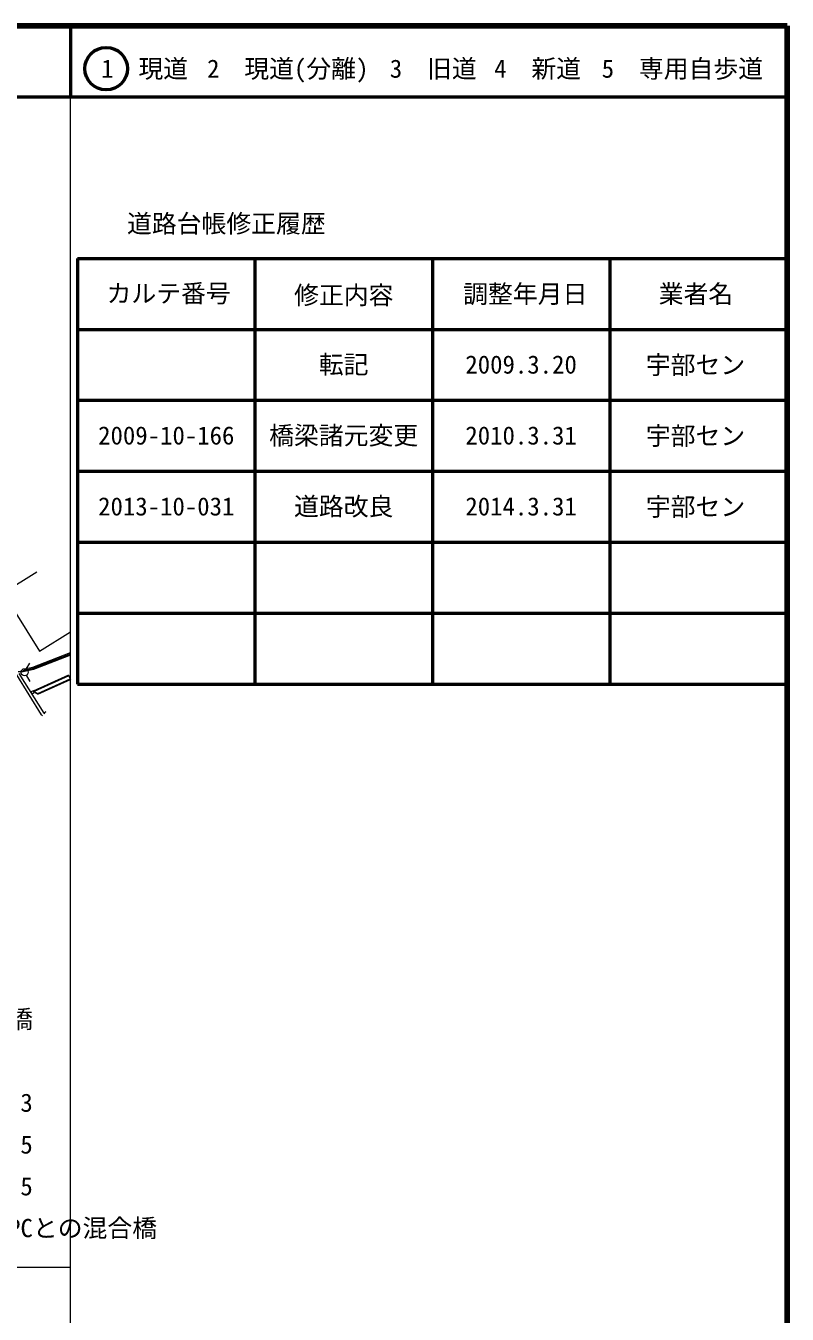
# Model space of a CAD drawing. Units: millimetres on the paper. Extents: x 40 to 680, y 20 to 380.
# Drawn here: x 572.7 to 680, y 198.4 to 380 of the extents above; entities that cross this region are included whole.
import ezdxf
from ezdxf.enums import TextEntityAlignment as Align

# ---------------------------------------------------------------- set-up
doc = ezdxf.new("R2010")
doc.units = ezdxf.units.MM
for name, color, linetype, lineweight in [('M-BGD', 7, 'Continuous', 13), ('M-STR-HTXT', 7, 'Continuous', 13), ('M-TTL', 2, 'Continuous', 140), ('M-TTL-BAND', 7, 'Continuous', 13), ('M-TTL-FRAM', 2, 'Continuous', 50), ('M-TTL-LINE', 7, 'Continuous', 50)]:
    doc.layers.add(name, color=color, linetype=linetype, lineweight=lineweight)
doc.layers.add('M-TTL-TXT', color=7, linetype='Continuous')
doc.styles.add('ＭＳ ゴシック', font='')
doc.styles.get('ＭＳ ゴシック').set_extended_font_data('MS Gothic')

msp = doc.modelspace()

# ---------------------------------------------------------------- linework, layer by layer
at = {"layer": 'M-BGD'}
for p, q in [((569.519, 300.043), (574.243, 302.998)), ((569.519, 300.043), (574.647, 291.844)), ((574.647, 291.844), (579, 294.567)), ((573.734, 289.44), (579, 291.472)), ((572.302, 289.124), (573.734, 289.44)), ((572.781, 289.295), (573.281, 290.161)), ((574.939, 282.871), (571.43, 288.481)), ((575.274, 283.09), (571.768, 288.693)), ((572.781, 288.429), (573.281, 287.563)), ((578.715, 288.45), (573.743, 286.209)), ((578.756, 288.359), (573.895, 286.168)), ((574.379, 285.776), (578.985, 287.852)), ((574.384, 285.888), (578.944, 287.943)), ((578.715, 288.45), (578.756, 288.359)), ((578.756, 288.359), (578.944, 287.943)), ((578.944, 287.943), (578.985, 287.852)), ((573.724, 286.24), (573.468, 286.085)), ((573.468, 286.085), (573.622, 285.828)), ((573.622, 285.828), (573.879, 285.983)), ((573.879, 285.983), (573.724, 286.24)), ((574.379, 285.776), (573.807, 286.103)), ((573.895, 286.168), (574.384, 285.888)), ((575.051, 282.708), (574.939, 282.871)), ((575.521, 283.26), (575.274, 283.09)), ((575.274, 283.09), (575.335, 283.001)), ((575.548, 283.22), (575.521, 283.26))]:
    msp.add_line(p, q, dxfattribs=at)
for points in [[(579, 291.258), (573.792, 289.248), (572.323, 288.924), (571.624, 288.93)], [(572.497, 289.321), (573.691, 289.584), (579, 291.633)]]:
    msp.add_lwpolyline(points, dxfattribs=at)
msp.add_circle((572.531, 288.862), 0.5, dxfattribs=at)
at = {"layer": 'M-TTL'}
for p, q in [((680, 380), (40, 380)), ((680, 20), (680, 380))]:
    msp.add_line(p, q, dxfattribs=at)
at = {"layer": 'M-TTL-BAND'}
for p, q in [((579, 20), (579, 370)), ((40, 205), (579, 205))]:
    msp.add_line(p, q, dxfattribs=at)
at = {"layer": 'M-TTL-FRAM'}
for p, q in [((580, 347.197), (580, 287.197)), ((580, 347.197), (680, 347.197)), ((580, 287.197), (680, 287.197))]:
    msp.add_line(p, q, dxfattribs=at)
at = {"layer": 'M-TTL-LINE'}
for p, q in [((579, 380), (579, 370)), ((40, 370), (680, 370)), ((605, 347.197), (605, 287.197)), ((630, 347.197), (630, 287.197)), ((655, 347.197), (655, 287.197)), ((580, 337.197), (680, 337.197)), ((580, 327.197), (680, 327.197)), ((580, 317.197), (680, 317.197)), ((580, 307.197), (680, 307.197)), ((580, 297.197), (680, 297.197))]:
    msp.add_line(p, q, dxfattribs=at)
msp.add_circle((584.031, 373.958), 3, dxfattribs=at)

# ---------------------------------------------------------------- texts
at = {"layer": 'M-STR-HTXT', "style": 'ＭＳ ゴシック'}
for s, p in [('橋名\u3000\u3000\u3000二ツ橋', (545.712, 237.909)), ('橋長\u3000\u3000\u3000L=33.3', (545.712, 226.127)), ('全幅\u3000\u3000\u3000W1=6.5', (545.712, 220.236)), ('車道\u3000\u3000\u3000W2=5.5', (545.712, 214.345)), ('橋種\u3000\u3000\u3000鋼とPCとの混合橋', (545.712, 208.454))]:
    msp.add_text(s, height=2.566, dxfattribs=at).set_placement(p, align=Align.BOTTOM_LEFT)
at = {"layer": 'M-TTL-TXT', "style": 'ＭＳ ゴシック'}
for s, p in [('1\u3000現道', (589.448, 373.958)), ('2\u3000現道(分離)', (609.619, 373.958)), ('3\u3000旧道', (630.121, 373.958)), ('4\u3000新道', (644.824, 373.958)), ('5\u3000専用自歩道', (665.228, 373.958)), ('道路台帳修正履歴', (600.968, 352.113)), ('カルテ番号', (592.839, 342.277)), ('修正内容', (617.509, 342.023)), ('調整年月日', (643.089, 342.197)), ('業者名', (667.134, 342.197)), ('転記', (617.5, 332.245)), ('2009.3.20', (642.5, 332.245)), ('宇部セン', (667.077, 332.189)), ('2009-10-166', (592.5, 322.245)), ('橋梁諸元変更', (617.5, 322.245)), ('2010.3.31', (642.5, 322.245)), ('宇部セン', (667.077, 322.189)), ('2013-10-031', (592.5, 312.245)), ('道路改良', (617.5, 312.245)), ('2014.3.31', (642.5, 312.245)), ('宇部セン', (667.077, 312.189))]:
    msp.add_text(s, height=2.566, dxfattribs=at).set_placement(p, align=Align.MIDDLE_CENTER)

doc.saveas('drawing.dxf')
